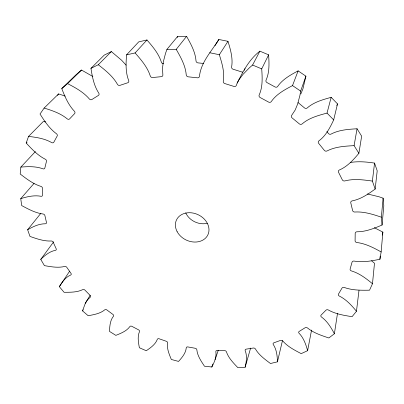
<?xml version="1.0" encoding="UTF-8"?>
<svg xmlns="http://www.w3.org/2000/svg" width="404" height="404" viewBox="0 0 404 404"><rect width="100%" height="100%" fill="white"/><g stroke="black" fill="none" stroke-linecap="round" stroke-linejoin="round"><path stroke-width="0.61" d="M90.097 295.334L85.32 303.303L82.537 310.878L88.173 315.731C93.905 314.65 100.157 313.65 104.772 309.823A1.631 1.177 28.1 0 1 106.924 309.989L112.903 314.413A1.631 1.172 27.6 0 1 113.443 316.231C110.07 320.443 109.716 326.215 109.499 331.401L115.852 335.37C120.937 333.315 126.573 331.154 129.891 326.553A1.626 1.167 26.2 0 1 131.931 326.356L138.547 329.841A1.621 1.167 25.7 0 1 139.476 331.603C137.279 336.684 138.405 342.496 139.38 347.748L146.263 350.738C150.601 347.768 155.414 344.455 157.328 339.35A1.626 1.167 24.2 0 1 159.191 338.799L166.251 341.249A1.626 1.172 23.8 0 1 167.549 342.895C166.706 348.637 169.19 354.273 171.331 359.479L178.553 361.403C182.032 357.565 185.759 353.177 186.269 347.824A1.636 1.182 22.3 0 1 187.905 346.945L195.193 348.268A1.641 1.182 21.8 0 1 196.824 349.743C197.44 355.884 201.162 361.196 204.469 366.221L211.827 367.004C214.297 362.348 216.696 357.05 215.857 351.662A1.656 1.202 20.4 0 1 217.206 350.475L224.503 350.606A1.661 1.207 19.9 0 1 226.432 351.859C228.543 358.111 233.401 362.964 237.855 367.655L245.132 367.231C246.395 361.843 247.298 355.894 245.193 350.606A1.682 1.232 18.5 0 1 246.193 349.147L253.263 348.036A1.692 1.237 18 0 1 255.434 349.006C259.004 355.091 264.923 359.348 270.473 363.514L277.437 361.838C277.301 355.899 276.629 349.566 273.286 344.491A1.717 1.273 16.6 0 1 273.892 342.799L280.477 340.426A1.727 1.283 16.1 0 1 282.835 341.062C287.769 346.718 294.652 350.202 301.207 353.631L307.601 350.677C305.924 344.44 303.667 337.991 299.091 333.265A1.762 1.318 14.7 0 1 299.248 331.391L305.081 327.77A1.773 1.333 14.3 0 1 307.555 328.018C313.716 332.987 321.433 335.502 328.846 337.966L334.386 333.755C331.108 327.528 327.275 321.215 321.493 317.019A1.808 1.379 12.9 0 1 321.165 315.034L325.957 310.216A1.823 1.394 12.5 0 1 328.457 310.04C335.668 314.075 344.021 315.413 352.081 316.675L356.464 311.272C351.616 305.384 346.268 299.49 339.335 296.056A1.858 1.444 11.2 0 1 338.496 294.046L341.971 288.148A1.874 1.464 10.8 0 1 344.395 287.512C352.409 290.385 361.136 290.33 369.544 290.183L372.483 283.724C366.175 278.518 359.429 273.326 351.49 270.938A1.909 1.515 9.7 0 1 350.137 268.993L352.03 262.211A1.924 1.535 9.4 0 1 354.257 261.1C362.797 262.61 371.544 260.979 379.927 259.242L380.204 256.121M379.927 259.242L381.144 251.944L382.871 232.113L374.321 227.71M163.635 63.721A1.964 1.737 43.4 0 1 161.358 62.155C158.716 53.621 152.707 46.622 146.96 39.971L138.708 41.875L126.563 54.863C125.881 63.377 125.467 72.377 128.669 80.467A2.03 1.732 42.9 0 1 127.725 82.77L119.948 85.355A2.02 1.717 43 0 1 117.392 84.229C112.847 76.225 105.434 70.331 98.288 64.746L90.956 68.342C92.284 76.836 93.945 85.683 98.717 92.996A1.995 1.656 42.9 0 1 98.379 95.445L91.885 99.515A1.985 1.636 42.8 0 1 89.299 98.909C83.492 92.092 75.412 87.703 67.574 83.623L61.767 88.582C64.877 96.596 68.311 104.863 74.336 111.166A1.949 1.581 42.1 0 1 74.583 113.635L69.619 118.882A1.939 1.56 41.8 0 1 67.145 118.791C60.534 113.357 52.217 110.539 44.142 108.06L40.026 114.019C44.591 121.205 49.445 128.578 56.378 133.689A1.899 1.505 40.8 0 1 57.156 136.062L53.853 142.157A1.889 1.485 40.4 0 1 51.601 142.541C44.617 138.552 36.441 137.299 28.548 136.416L26.184 143.021C31.825 149.126 37.724 155.409 45.233 159.201A1.848 1.429 39.2 0 1 46.46 161.388L44.849 167.998A1.838 1.414 38.8 0 1 42.905 168.796C35.89 166.226 28.194 166.468 20.857 167.094L20.2 174.008C26.548 178.896 33.138 183.972 40.885 186.38A1.798 1.364 37.5 0 1 42.481 188.304L42.501 195.122A1.788 1.348 37.1 0 1 40.93 196.263C34.158 195.021 27.214 196.647 20.74 198.632L21.68 205.555C28.401 209.171 35.365 212.994 43.031 213.999A1.752 1.308 35.7 0 1 44.905 215.615L46.45 222.362A1.742 1.298 35.2 0 1 45.288 223.776C38.946 223.76 32.987 226.629 27.618 229.755L30.002 236.436C36.799 238.784 43.874 241.355 51.167 240.996A1.712 1.262 33.8 0 1 53.227 242.269L56.151 248.702A1.702 1.252 33.4 0 1 55.414 250.323C49.631 251.439 44.864 255.384 40.759 259.393L44.41 265.63C51.035 266.756 58.004 268.11 64.65 266.458A1.677 1.222 31.9 0 1 66.817 267.362L70.942 273.291A1.666 1.217 31.4 0 1 70.639 275.038C65.519 277.225 62.12 282.053 59.343 286.678L64.079 292.289C70.336 292.269 77.028 292.44 82.77 289.612A1.651 1.197 30 0 1 84.961 290.148L90.112 295.395A1.646 1.192 29.5 0 1 90.233 297.208L87.4 299.965L85.32 303.303M381.144 251.944C373.589 247.753 365.63 243.577 356.939 242.531A1.959 1.596 8.5 0 1 355.091 240.764L355.192 233.361A1.97 1.616 8.3 0 1 357.101 231.785C365.832 231.76 374.17 228.422 382.073 225.003L383.8 205.813L383.113 198.187L379.073 196.783L367.458 193.965M382.073 225.003L381.346 217.175L383.113 198.187M372.483 283.724L374.488 263.251L371.584 260.792M381.346 217.175C372.852 214.317 363.964 211.454 354.894 212.019A2 1.672 7.8 0 1 352.611 210.54L350.778 202.864A2.01 1.692 7.7 0 1 352.253 200.869C360.807 199.187 368.241 194.107 375.159 189.037L377.205 170.821L374.548 163.095C366.625 161.893 358.494 161.151 350.536 162.448M356.464 311.272L358.994 290.37M375.159 189.037L372.382 181.073L374.548 163.095M334.386 333.755L337.532 313.236M372.382 181.073C363.348 179.805 353.889 178.528 344.94 180.901A2.035 1.747 8 0 1 342.309 179.82L338.522 172.281A2.04 1.768 8.2 0 1 339.451 169.948C347.435 166.534 353.439 159.812 358.898 153.273L361.651 136.153L357.05 128.77C348.293 129.305 339.067 129.876 331.164 134.032A1.975 1.762 8.4 0 1 328.432 133.482L326.892 131.558M382.381 235.088L382.871 232.113M214.963 45.637L218.852 39.476L227.987 41.319L219.337 54.712C221.968 63.191 224.77 72.22 223.286 81.174A2.065 1.884 32.9 0 0 224.861 83.578L233.876 86.406A2.071 1.889 30.9 0 0 236.38 85.279L237.209 82.997C243.107 71.321 249.238 59.282 259.883 51.162L268.63 54.843C269.145 63.246 269.63 72.23 266.079 80.078A1.985 1.843 23.8 0 0 267.024 82.598L275.033 86.941A1.985 1.838 21.2 0 0 277.715 86.38C282.649 79.219 290.627 74.897 298.122 70.872L305.914 76.174L300.652 91.112L299.919 95.395L297.607 104.131L295.173 110.034L291.749 115.236A2.065 1.874 15.7 0 0 292.097 117.902L299.288 123.831A2.065 1.863 14 0 0 302.187 123.856C309.136 117.877 318.347 115.423 327.023 113.095L333.674 119.897C330.063 127.578 325.972 135.648 318.988 140.794A2.06 1.828 10.5 0 0 318.68 143.364L324.301 150.318A2.055 1.813 9.7 0 0 327.144 150.904C335.401 146.662 344.986 146.147 354.086 145.647L358.898 153.273M305.914 76.174L302.939 88.804L300.818 93.965M354.086 145.647L357.05 128.77M307.601 350.677L311.565 330.083M277.437 361.838L282.446 340.718M333.674 119.897L337.517 103.899L331.154 97.339C322.791 99.647 313.933 102.091 307.267 107.908A1.98 1.813 12.8 0 1 304.485 107.903L298.056 102.566M327.023 113.095L331.154 97.339M245.132 367.231L250.606 348.112M215.115 359.605L218.281 350.218M211.827 367.004L212.827 364.06M203.606 63.458L197.97 62.873A1.98 1.793 40.4 0 1 196.011 60.883C195.354 52.01 190.845 43.96 186.582 36.345L177.624 36.416L166.928 49.409L165.509 53.409L163.282 62.024L162.494 68.342L162.857 74.634A2.05 1.803 41.6 0 1 161.312 76.664L152.626 77.528A2.045 1.788 42.1 0 1 150.248 75.902C147.42 67.049 141.117 59.817 135.108 52.939L126.563 54.863M177.225 37.527L177.624 36.416M244.4 70.281L245.006 68.624M268.63 54.843L261.721 68.887C262.297 77.553 262.858 86.825 259.196 94.93A2.071 1.894 24 0 0 260.191 97.536L268.549 102.061A2.071 1.894 21.7 0 0 271.337 101.495C276.457 94.112 284.744 89.703 292.511 85.597L298.122 70.872M336.784 105.515L337.517 103.899M237.209 82.997L239.072 79.659L242.905 74.493L249.263 67.922L252.596 65.039L259.883 51.162M82.537 310.878L83.173 309.807M59.343 286.678L69.665 271.145M166.928 49.409L176.235 49.379C180.714 57.252 185.466 65.559 186.224 74.76A2.06 1.843 39.1 0 0 188.269 76.826L197.389 77.81A2.065 1.858 37.9 0 0 199.47 76.184C201.015 62.024 211.711 51.101 218.852 39.476M57.59 95.374L58.605 93.92L65.216 96.096M40.759 259.393L53.616 241.88M176.235 49.379L186.582 36.345M27.618 229.755L40.804 213.368M20.74 198.632L34.072 183.371M135.108 52.939L146.96 39.971M20.857 167.094L35.37 151.606M26.184 143.021L27.048 142.142M28.548 136.416L43.188 121.624L45.627 121.867M98.288 64.746L111.358 51.581L121.685 60.317L126.099 65.135M90.956 68.342L104.252 55.101L111.358 51.581M44.142 108.06L58.605 93.92M67.574 83.623L81.522 70.043L92.864 76.513M61.767 88.582L75.856 74.886L81.522 70.043M209.817 52.762L219.337 54.712M252.596 65.039L261.721 68.887M292.511 85.597L300.652 91.112M227.987 41.319C230.477 49.535 233.108 58.277 231.628 66.918A1.985 1.828 33.8 0 0 233.128 69.241L241.784 71.937A1.985 1.838 31.6 0 0 242.789 72.028M207.257 223.291A16.746 13.741 25.4 0 1 185.729 212.883M177.088 231.548A17.382 14.004 25.4 0 0 206.131 237.496A17.382 14.004 25.4 0 0 193.349 213.11A17.382 14.004 25.4 0 0 177.088 231.548"/></g></svg>
